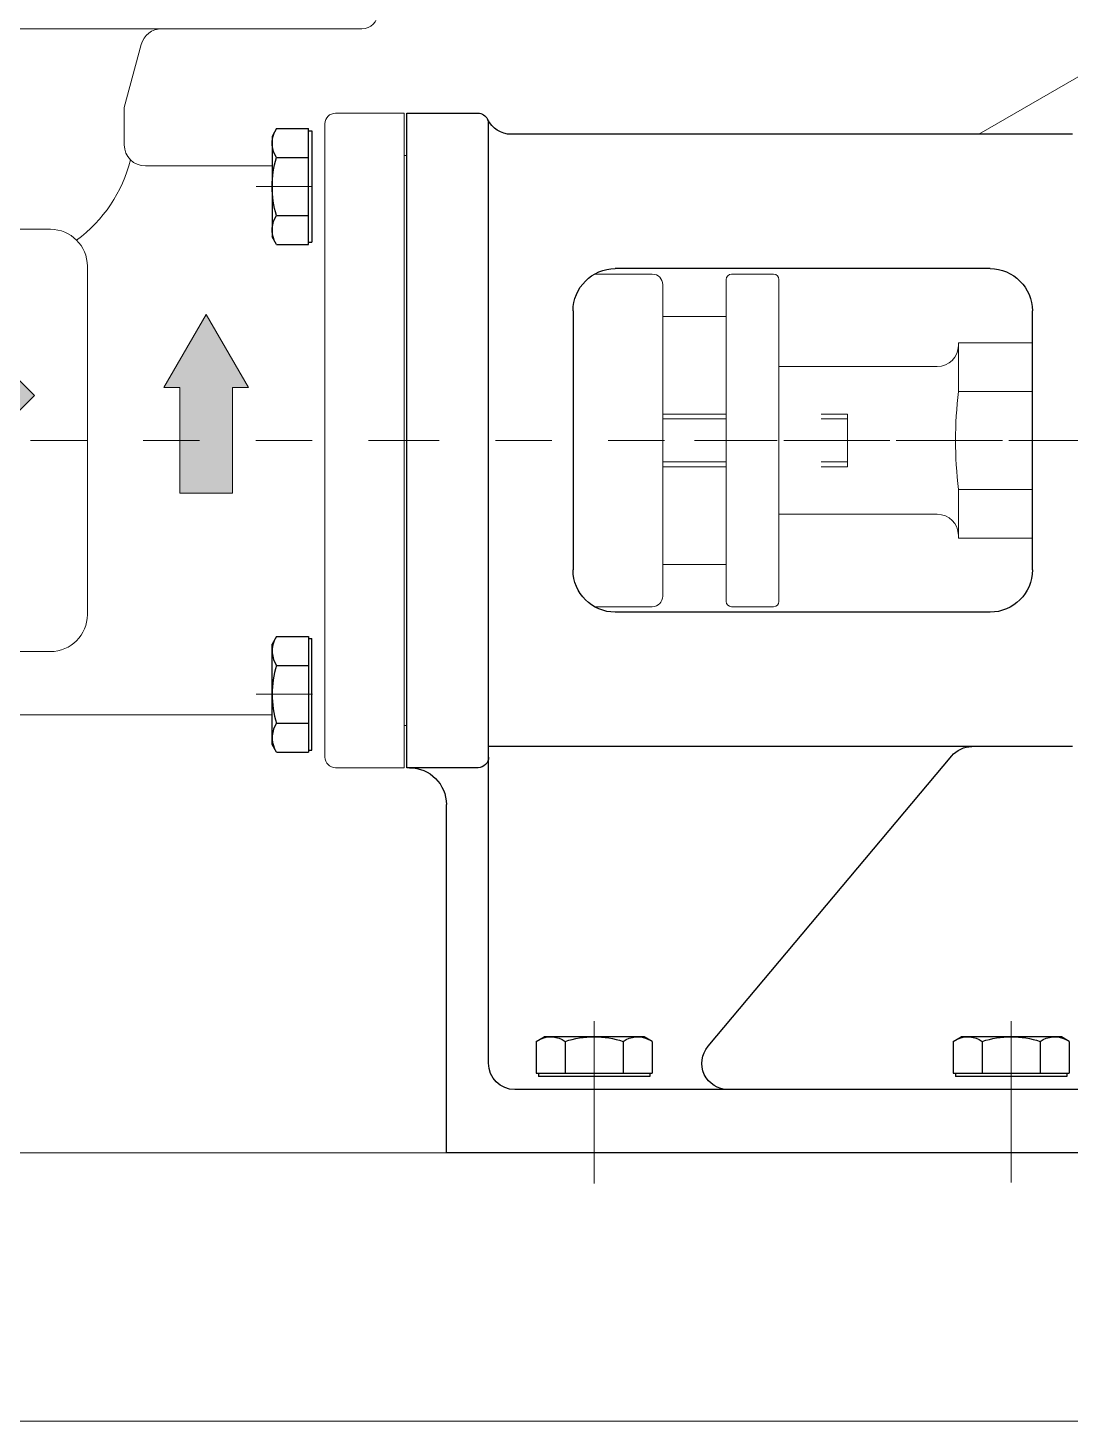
# Model space of a CAD drawing. Header units: millimetres. Extents: x 100 to 1590, y 100 to 694.
# Drawn here: x 1404.203 to 1406.054, y 546.565 to 549.039 of the extents above; entities that cross this region are included whole.
import ezdxf

# ---------------------------------------------------------------- set-up
doc = ezdxf.new("R2010")
doc.units = ezdxf.units.MM
for name, pattern in [('AM_DIN_G_W050x2', [6.875, 4.75, -0.875, 0.375, -0.875]), ('CENTER', [2, 1.25, -0.25, 0.25, -0.25]), ('CENTER2', [1.125, 0.75, -0.125, 0.125, -0.125])]:
    doc.linetypes.add(name, pattern=pattern)
for name, color, linetype, lineweight in [('AM_0N', 7, 'Continuous', 30), ('Centro', 1, 'CENTER', 5), ('CONTORN 1', 7, 'Continuous', 25), ('contorno', 1, 'Continuous', 9), ('HACHURA', 1, 'Continuous', 18), ('PAREDE', 7, 'Continuous', 9)]:
    doc.layers.add(name, color=color, linetype=linetype, lineweight=lineweight)

# ---------------------------------------------------------------- blocks, each defined once
blk = doc.blocks.new('eixo motriz 01')
at = {"layer": 'Centro', "linetype": 'CENTER2', "lineweight": 20}
blk.add_line((-3342.43177410199, 3343.845441578722), (-3284.665693495321, 3343.845441578722), dxfattribs=at)
at = {"layer": 'contorno'}
for p, q in [((-3336.197578407828, 3362.345441578722), (-3322.197578407834, 3362.345441578722)), ((-3322.197578407833, 3353.132529389226), (-3322.197578407834, 3362.345441578722)), ((-3318.197578407834, 3357.845441578722), (-3288.197578407829, 3357.845441578722)), ((-3322.197578407834, 3353.132529389226), (-3336.197578407828, 3353.132529389226)), ((-3322.197578407833, 3334.558353768218), (-3336.197578407828, 3334.558353768216)), ((-3322.197578407833, 3334.558353768218), (-3322.197578407834, 3325.345441578722)), ((-3318.197578407834, 3329.845441578722), (-3288.197578407829, 3329.845441578724)), ((-3336.197578407828, 3325.345441578722), (-3322.197578407834, 3325.345441578722))]:
    blk.add_line(p, q, dxfattribs=at)
for centre, radius, start, end in [((-3318.197578407834, 3361.845441578722), 4, 180, 270), ((-3402.401974753682, 3343.845441578718), 80.7402947307105, 353.3949791299006, 6.605020870099395), ((-3318.197578407834, 3325.845441578722), 4, 90, 180)]:
    blk.add_arc(centre, radius, start, end, dxfattribs=at)
blk = doc.blocks.new('Pino roscado')
at = {"layer": 'Centro'}
blk.add_line((-3504.197578407829, 3377.845441578722), (-3463.583091755488, 3377.845441578722), dxfattribs=at)
at = {"layer": 'contorno'}
for p, q in [((-3501.197578407829, 3382.845441578722), (-3496.197578407829, 3382.845441578722)), ((-3501.197578407829, 3382.845441578722), (-3501.197578407829, 3372.845441578722)), ((-3496.197578407829, 3381.925266578723), (-3501.197578407829, 3381.925266578723)), ((-3478.197578407829, 3382.845441578722), (-3466.197578407829, 3382.845441578722)), ((-3466.197578407829, 3381.925266578723), (-3478.197578407829, 3381.925266578723)), ((-3496.197578407829, 3373.765616578721), (-3501.197578407829, 3373.765616578721)), ((-3466.197578407829, 3373.765616578721), (-3478.197578407829, 3373.765616578721)), ((-3496.197578407829, 3372.845441578722), (-3501.197578407829, 3372.845441578722)), ((-3466.197578407829, 3372.845441578722), (-3478.197578407829, 3372.845441578722))]:
    blk.add_line(p, q, dxfattribs=at)
blk = doc.blocks.new('caixa de gaxeta 01')
at = {"layer": 'contorno'}
for p, q in [((-3217.697578407828, 3397.845441578722), (-3217.197578407829, 3397.845441578722)), ((-3264.197578407829, 3375.345441578722), (-3253.249796140263, 3375.345441578722)), ((-3266.197578407829, 3373.345441578722), (-3266.197578407829, 3314.345441578722)), ((-3264.197578407829, 3312.345441578722), (-3253.249796140263, 3312.345441578722)), ((-3217.697578407828, 3289.845441578722), (-3217.197578407829, 3289.845441578722))]:
    blk.add_line(p, q, dxfattribs=at)
for centre, start, end in [((-3264.197578407829, 3373.345441578722), 90, 180), ((-3264.197578407829, 3314.345441578722), 180, 270)]:
    blk.add_arc(centre, 2, start, end, dxfattribs=at)
blk = doc.blocks.new('preme gaxeta 01')
at = {"layer": 'contorno'}
for p, q in [((-3288.197578407829, 3313.345441578724), (-3288.197578407829, 3374.345441578719)), ((-3279.197578407831, 3375.34544157872), (-3287.197578407831, 3375.345441578719)), ((-3278.197578407829, 3374.34544157872), (-3278.197578407829, 3313.345441578724)), ((-3266.197578407829, 3367.345441578721), (-3278.19757840783, 3367.34544157872)), ((-3266.197578407829, 3320.345441578722), (-3266.197578407829, 3367.345441578722)), ((-3266.197578407829, 3320.345441578724), (-3278.197578407829, 3320.345441578724)), ((-3279.197578407829, 3312.345441578724), (-3287.197578407829, 3312.345441578724))]:
    blk.add_line(p, q, dxfattribs=at)
for centre, start, end in [((-3287.197578407831, 3374.345441578719), 90, 180), ((-3279.197578407831, 3374.34544157872), 0, 90), ((-3287.197578407829, 3313.345441578724), 180, 270), ((-3279.197578407829, 3313.345441578724), 270, 0)]:
    blk.add_arc(centre, 1, start, end, dxfattribs=at)
blk = doc.blocks.new('CARCAÇA DO MANCAL REDUTOR')
at = {"layer": 'Centro', "lineweight": 20}
blk.add_line((-1097.114438785534, 8565.11146423663), (-936.614438785534, 8565.11146423663), dxfattribs=at)
at = {"layer": 'Centro', "linetype": 'AM_DIN_G_W050x2'}
for p, q in [((-1056.114438785534, 8445.341894717896), (-1056.114438785534, 8427.341894717896)), ((-977.114438785534, 8445.11146423663), (-977.114438785534, 8427.11146423663))]:
    blk.add_line(p, q, dxfattribs=at)
at = {"layer": 'CONTORN 1'}
for p, q in [((-1092.114438785534, 8502.111493584915), (-1092.114438785534, 8639.048124236631)), ((-1076.114438785534, 8637.048124236631), (-1076.114438785534, 8450.11146423663)), ((-941.614438785534, 8627.111464236632), (-955.114438785534, 8627.11146423663)), ((-941.614438785534, 8503.11146423663), (-941.614438785534, 8627.111464236632)), ((-957.114438785534, 8447.11146423663), (-957.114438785534, 8625.601838511278)), ((-1067.714438785535, 8623.11146423663), (-961.4389941058707, 8623.11146423663)), ((-1052.114438785534, 8597.653374328625), (-981.1144387855345, 8597.653374328625)), ((-1060.114438785534, 8540.569554144637), (-1060.114438785534, 8589.653374328625)), ((-973.1144387855345, 8589.653374328625), (-973.1144387855345, 8540.569554144637)), ((-957.114438785534, 8540.569554144637), (-957.114438785534, 8589.653374328625)), ((-1052.114438785534, 8532.569554144637), (-981.1144387855345, 8532.569554144637)), ((-1067.714438785535, 8507.111464236632), (-957.114438785534, 8507.111464236632)), ((-998.6849504348413, 8450.325402285063), (-1044.835430149592, 8505.325402285063)), ((-955.1144387855345, 8503.111464236634), (-941.614438785534, 8503.11146423663)), ((-941.614438785534, 8503.11146423663), (-941.614438785534, 8503.11146423663)), ((-1076.114438785534, 8502.111493584915), (-1092.114438785534, 8502.111493584915)), ((-1092.114438785534, 8502.111493584915), (-1092.114438785534, 8502.111493584915)), ((-1084.114438785534, 8430.11146423663), (-1084.114438785534, 8495.111493584915)), ((-949.114438785534, 8430.11146423663), (-949.114438785534, 8496.11146423663)), ((-1068.114438785534, 8442.11146423663), (-962.114438785534, 8442.11146423663)), ((-1084.114438785534, 8430.11146423663), (-949.114438785534, 8430.11146423663))]:
    blk.add_line(p, q, dxfattribs=at)
for centre, radius, start, end in [((-1078.114438785534, 8637.048124236631), 2, 0, 90), ((-955.114438785534, 8625.11146423663), 2, 90, 154.6230664748901), ((-961.4389941058707, 8628.11146423663), 5, 270, 334.6230664748901), ((-1052.114438785534, 8589.653374328625), 8, 90, 180), ((-981.1144387855345, 8589.653374328625), 8, 0, 90), ((-1052.114438785534, 8540.569554144637), 8, 180, 270), ((-981.1144387855345, 8540.569554144637), 8, 270, 0), ((-1048.665652365187, 8502.111464236632), 5, 39.99999999997006, 90), ((-955.114438785534, 8505.111464236634), 2, 180, 269.999999999987), ((-942.114438785534, 8496.11146423663), 7, 90, 180), ((-1091.114438785534, 8495.111493584915), 7, 0, 90), ((-1068.114438785534, 8450.11146423663), 8, 180, 270), ((-1002.515172650436, 8447.11146423663), 5, 270, 39.99999999997006), ((-962.114438785534, 8447.11146423663), 5, 270, 0)]:
    blk.add_arc(centre, radius, start, end, dxfattribs=at)
at = {"layer": 'contorno'}
for p, q in [((-1078.114438785534, 8639.048124236631), (-1092.114438785534, 8639.048124236631)), ((-1077.110903401087, 8638.777974617446), (-1049.975711444209, 8623.11146423663))]:
    blk.add_line(p, q, dxfattribs=at)
blk = doc.blocks.new('M12X35')
at = {"layer": 'AM_0N'}
for p, q in [((-1143.02304322047, 7614.862557555963), (-1143.873191491852, 7613.390057555963)), ((-1143.873191491852, 7594.390057555963), (-1143.873191491852, 7613.390057555963)), ((-1143.02304322047, 7614.862557555963), (-1136.973191491852, 7614.862557555963)), ((-1136.973191491852, 7614.862557555963), (-1136.973191491852, 7614.440057555963)), ((-1136.973191491852, 7614.440057555963), (-1136.373191491852, 7614.440057555963)), ((-1136.973191491852, 7614.440057555963), (-1136.973191491852, 7593.340057555963)), ((-1136.373191491852, 7609.416450055963), (-1136.373191491852, 7614.440057555963)), ((-1143.02304322047, 7609.377729998661), (-1136.973191491852, 7609.377729998661)), ((-1136.373191491852, 7598.363665055963), (-1136.373191491852, 7609.416450055963)), ((-1143.02304322047, 7598.402385113264), (-1136.973191491852, 7598.402385113264)), ((-1136.373191491852, 7593.340057555963), (-1136.373191491852, 7598.363665055963)), ((-1143.02304322047, 7592.917557555963), (-1143.873191491852, 7594.390057555963)), ((-1143.02304322047, 7592.917557555963), (-1136.973191491852, 7592.917557555963)), ((-1136.973191491852, 7593.340057555963), (-1136.373191491852, 7593.340057555963)), ((-1136.973191491852, 7593.340057555963), (-1136.973191491852, 7592.917557555963))]:
    blk.add_line(p, q, dxfattribs=at)
for centre, radius, start, end in [((-1139.024869326079, 7612.120143777312), 4.848322165772676, 154.4468723822628, 214.4468723822629), ((-1125.73676637652, 7603.890057555963), 18.13642511533155, 162.3875260144767, 197.6124739855233), ((-1139.024869326079, 7595.659971334614), 4.848322165772676, 145.5531276177371, 205.5531276177371)]:
    blk.add_arc(centre, radius, start, end, dxfattribs=at)
at = {"layer": 'Centro'}
blk.add_line((-1146.873191491852, 7603.890057555963), (-1133.332434329193, 7603.890057555963), dxfattribs=at)
blk = doc.blocks.new('CARCAÇA DE ENTRADA WHT 40')
at = {"layer": 'HACHURA'}
for points in [[(-1127.971795120969, 9663.161267187072), (-1127.971795120969, 9643.161267187072), (-1117.971795120969, 9643.161267187072), (-1117.971795120969, 9663.161267187072), (-1114.971795120969, 9663.161267187072), (-1122.971795120969, 9677.017673647622), (-1130.971795120969, 9663.161267187072)], [(-1080.471795120972, 9671.672232850455), (-1090.471795120973, 9661.672232850455), (-1060.471795120969, 9631.672232850455), (-1030.471795120964, 9661.672232850455), (-1040.471795120966, 9671.672232850455), (-1050.471795120967, 9661.672232850455), (-1060.471795120969, 9671.672232850455), (-1070.47179512097, 9661.672232850455)]]:
    blk.add_hatch(color=256, dxfattribs=at).paths.add_polyline_path(points)
at = {"layer": 'Centro'}
for p, q in [((-1060.471795120969, 9692.700167560866), (-1060.471795120969, 9756.161267187072)), ((-1164.397934049398, 9653.161267187072), (-952.4717951209689, 9653.161267187072))]:
    blk.add_line(p, q, dxfattribs=at)
at = {"layer": 'contorno'}
for p, q in [((-1155.471795120969, 9734.161267187072), (-1155.471795120969, 9753.161267187072)), ((-1155.471795120969, 9753.161267187072), (-965.4717951209689, 9753.161267187072)), ((-965.4717951209689, 9753.161267187072), (-965.4717951209689, 9734.161267187072)), ((-968.4717951209689, 9731.161267187072), (-1152.471795120969, 9731.161267187072)), ((-1107.471795120969, 9716.233063956795), (-1110.677399767729, 9728.196543367481)), ((-1013.471795120969, 9716.233063956795), (-1010.266190474209, 9728.196543367481)), ((-1160.471795120969, 9715.161267187072), (-1160.471795120969, 9591.16126718707)), ((-1147.471795120969, 9715.161267187072), (-1160.471795120969, 9715.161267187072)), ((-1107.471795120969, 9716.233063956795), (-1107.471795120969, 9709.161267187072)), ((-1013.471795120969, 9716.233063956795), (-1013.471795120969, 9709.161267187072)), ((-973.4717951209689, 9715.161267187072), (-960.4717951209689, 9715.161267187072)), ((-960.4717951209689, 9715.161267187072), (-960.4717951209689, 9591.16126718707)), ((-1145.471795120969, 9713.161267187072), (-1145.471795120969, 9593.16126718707)), ((-975.4717951209689, 9709.161267187072), (-975.4717951209689, 9713.161267187072)), ((-975.4717951209689, 9709.161267187072), (-975.4717951209689, 9593.16126718707)), ((-1111.471795120969, 9705.161267187072), (-1135.471795120977, 9705.161267187072)), ((-985.4717951209623, 9705.161267187072), (-1009.471795120969, 9705.161267187072)), ((-1093.471795120969, 9693.161267187072), (-1027.471795120969, 9693.161267187072)), ((-1100.471795120969, 9620.161267187072), (-1100.471795120969, 9686.161267187072)), ((-1020.471795120969, 9686.161267187072), (-1020.471795120969, 9620.161267187072)), ((-1130.971795120969, 9663.161267187072), (-1122.971795120969, 9677.017673647622)), ((-1114.971795120969, 9663.161267187072), (-1122.971795120969, 9677.017673647622)), ((-1130.971795120969, 9663.161267187072), (-1127.971795120969, 9663.161267187072)), ((-1127.971795120969, 9663.161267187072), (-1127.971795120969, 9643.161267187072)), ((-1117.971795120969, 9663.161267187072), (-1114.971795120969, 9663.161267187072)), ((-1117.971795120969, 9663.161267187072), (-1117.971795120969, 9643.161267187072)), ((-1127.971795120969, 9643.161267187072), (-1117.971795120969, 9643.161267187072)), ((-1027.471795120969, 9613.161267187072), (-1093.471795120969, 9613.161267187072)), ((-985.4717951209689, 9601.161267187072), (-1135.471795120969, 9601.161267187072)), ((-1158.046996569691, 9591.16126718707), (-1160.471795120969, 9591.16126718707)), ((-1147.471795120969, 9591.16126718707), (-1158.046996569691, 9591.16126718707)), ((-973.4717951209689, 9591.16126718707), (-960.4717951209689, 9591.16126718707))]:
    blk.add_line(p, q, dxfattribs=at)
blk.add_lwpolyline([(-1050.471795120967, 9661.672232850455), (-1060.471795120969, 9671.672232850455), (-1070.47179512097, 9661.672232850455), (-1080.471795120972, 9671.672232850455), (-1090.471795120973, 9661.672232850455), (-1060.471795120969, 9631.672232850455), (-1030.471795120964, 9661.672232850455), (-1040.471795120966, 9671.672232850455)], close=True, dxfattribs=at)
for centre, radius, start, end in [((-1152.471795120969, 9734.161267187072), 3, 180, 270), ((-968.4717951209689, 9734.161267187072), 3, 270, 0), ((-1114.541103072885, 9727.161267187072), 4, 14.99999999999445, 90), ((-1006.402487169053, 9727.161267187072), 4, 90, 165.0000000000055), ((-1147.471795120969, 9713.161267187072), 2, 0, 90), ((-973.4717951209689, 9713.161267187072), 2, 90, 180), ((-1111.471795120969, 9709.161267187072), 4, 270, 0), ((-1009.471795120969, 9709.161267187072), 4, 180, 270), ((-1082.572426854713, 9712.797095447462), 26.86039034877037, 193.9255717371626, 233.8390673153201), ((-1038.371163387225, 9712.797095447462), 26.86039034877037, 306.1609326846799, 346.0744282628374), ((-1093.471795120969, 9686.161267187072), 7, 90, 180), ((-1027.471795120969, 9686.161267187072), 7, 0, 90), ((-1093.471795120969, 9620.161267187072), 7, 180, 270), ((-1027.471795120969, 9620.161267187072), 7, 270, 0), ((-1147.471795120969, 9593.16126718707), 2, 270, 0), ((-973.4717951209689, 9593.16126718707), 2, 180, 270)]:
    blk.add_arc(centre, radius, start, end, dxfattribs=at)
blk = doc.blocks.new('CHASSI FRONTAL')
at = {"layer": 'Centro'}
for p, q in [((-1433.873191491851, 7557.0757521103), (-1433.873191491851, 7568.675310408315)), ((-1354.873191491851, 7556.845321629034), (-1354.873191491851, 7568.444879927048))]:
    blk.add_line(p, q, dxfattribs=at)
at = {"layer": 'contorno'}
for p, q in [((-1619.873191491851, 7562.645100778041), (-449.873191491852, 7562.645100778044)), ((-1619.873191491851, 7511.845100778041), (-449.873191491852, 7511.845100778045))]:
    blk.add_line(p, q, dxfattribs=at)

msp = doc.modelspace()

# ---------------------------------------------------------------- linework, layer by layer
at = {"layer": 'PAREDE'}
msp.add_line((1409.622848545331, 546.5647386249366), (1391.277609168244, 546.5647386249366), dxfattribs=at)

# ---------------------------------------------------------------- block references
at = {"layer": 'contorno', "yscale": 0.009375000000000001, "zscale": 0.009375000000000001}
for name, p, xscale in [('CARCAÇA DE ENTRADA WHT 40', (1393.991747072124, 457.8082267450577), -0.009375000000000001), ('CARCAÇA DO MANCAL REDUTOR', (1396.048222287769, 468.0086936477184), -0.009375000000000001), ('caixa de gaxeta 01', (1374.70994285381, 516.958062610136), -0.009375000000000001), ('preme gaxeta 01', (1374.70994285381, 516.958062610136), -0.009375000000000001), ('eixo motriz 01', (1374.70994285381, 516.958062610136), -0.009375000000000001), ('Pino roscado', (1372.83494285381, 516.6393126101359), -0.009375000000000001), ('M12X35', (1415.360606321619, 476.5692068353496), 0.009375000000000001), ('CHASSI FRONTAL', (1392.506733981147, 476.1411908051421), -0.009375000000000001)]:
    msp.add_blockref(name, p, dxfattribs=dict(at, xscale=xscale))
at = {"layer": 'contorno', "xscale": -0.009375000000000001, "yscale": 0.009375000000000001, "zscale": 0.009375000000000001}
for p, rotation in [((1415.360606321625, 620.0440204145227), 180), ((1476.49513944097, 536.5234274547004), 89.99999999999521), ((1477.23576444097, 536.5234274547004), 89.99999999999521)]:
    msp.add_blockref('M12X35', p, dxfattribs=dict(at, rotation=rotation))

doc.saveas('drawing.dxf')
